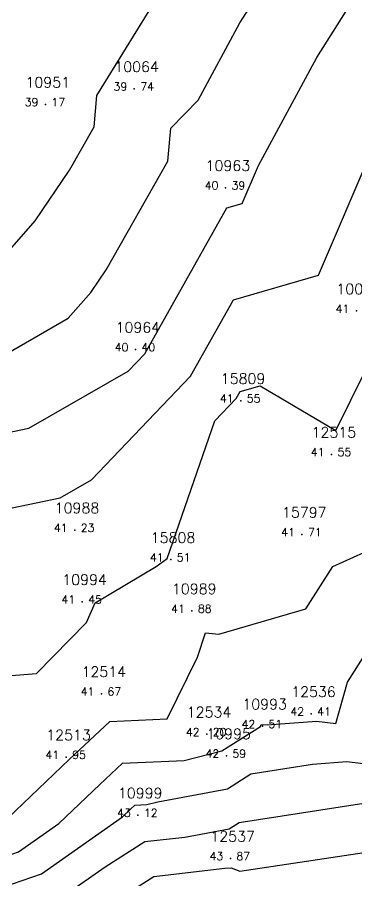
# Model space of a CAD drawing. Header units: millimetres. Extents: x 1412565 to 1412813, y 4931476 to 4931699.
# Drawn here: x 1412724.66 to 1412733.15, y 4931638.8 to 4931660.37 of the extents above; entities that cross this region are included whole.
import ezdxf
from ezdxf.enums import TextEntityAlignment as Align

# ---------------------------------------------------------------- set-up
doc = ezdxf.new("R2010")
doc.units = ezdxf.units.MM
for name, color, linetype in [('CIVIL', 50, 'Continuous'), ('CIVIL-DRAW', 80, 'Continuous'), ('CIVIL-NONAME', 130, 'Continuous'), ('CIVIL-TEXT', 240, 'Continuous'), ('CIVIL-Z', 50, 'Continuous'), ('Tcontours0', 7, 'Continuous'), ('Tcontours1', 7, 'Continuous'), ('Tcontours2', 7, 'Continuous')]:
    doc.layers.add(name, color=color, linetype=linetype)
doc.styles.add('CIVILCADMAIN', font='TXT.SHX')
doc.styles.get("Standard").update_dxf_attribs({"font": 'arial.ttf'})

# ---------------------------------------------------------------- blocks, each defined once
blk = doc.blocks.new('CIVIL-ZZ')
at = {"layer": 'CIVIL-DRAW'}
blk.add_point((0, 0), dxfattribs=at)
at = {"layer": 'CIVIL-NONAME'}
blk.add_attdef('NAME', text='', height=1.8, dxfattribs=at).set_placement((0, 2.1), align=Align.CENTER)
at = {"layer": 'CIVIL-TEXT', "flags": 8}
blk.add_attdef('TEXT', text='', height=2, dxfattribs=at).set_placement((0.2, -3.3), align=Align.CENTER)
at = {"layer": 'CIVIL-Z'}
blk.add_attdef('Z1', text='', height=1.6, dxfattribs=at).set_placement((-0.75, -0.225), align=Align.RIGHT)
blk.add_attdef('Z2', (0.75, -0.225), '', height=1.6, dxfattribs=at)

msp = doc.modelspace()

# ---------------------------------------------------------------- linework, layer by layer
at = {"layer": 'Tcontours0', "elevation": 40}
msp.add_lwpolyline([(1412724.171, 4931651.839), (1412725.938, 4931652.855), (1412726.505, 4931653.496), (1412726.888, 4931654.06), (1412728.431, 4931656.775), (1412728.502, 4931657.592), (1412729.186, 4931658.297), (1412730.231, 4931660.229), (1412730.619, 4931660.841), (1412731.294, 4931663.078), (1412732.259, 4931663.326), (1412734.275, 4931666.858), (1412736.25, 4931667.111), (1412737.806, 4931668.691), (1412739.719, 4931670.379), (1412740.385, 4931670.665), (1412739.732, 4931671.94), (1412739.367, 4931672.429), (1412740.512, 4931673.917), (1412742.835, 4931675.84)], dxfattribs=at)
at = {"layer": 'Tcontours1'}
for points, elevation in [([(1412722.771, 4931647.747), (1412725.739, 4931648.36), (1412726.521, 4931648.81), (1412728.992, 4931651.402), (1412730.07, 4931653.312), (1412732.189, 4931653.925), (1412733.533, 4931657.051), (1412734.451, 4931656.185), (1412736.167, 4931656.938), (1412735.977, 4931657.623), (1412736.511, 4931658.35), (1412737.619, 4931658.941), (1412739.139, 4931659.915), (1412739.87, 4931660.497)], 41), ([(1412724.432, 4931640.365), (1412725.966, 4931641.828), (1412726.977, 4931642.78), (1412728.408, 4931642.841), (1412729.169, 4931644.385), (1412729.365, 4931644.991), (1412729.705, 4931644.958), (1412731.875, 4931645.594), (1412732.549, 4931646.649), (1412733.322, 4931647.002)], 42), ([(1412723.813, 4931638.471), (1412725.268, 4931638.976), (1412727.297, 4931640.399), (1412727.496, 4931640.589), (1412727.605, 4931640.691), (1412727.904, 4931640.703), (1412728.18, 4931640.775), (1412729.922, 4931641.1), (1412730.502, 4931641.471), (1412732.043, 4931641.71), (1412732.901, 4931641.777), (1412734.943, 4931641.529)], 43), ([(1412726.523, 4931637.917), (1412728.075, 4931638.905), (1412729.854, 4931639.111), (1412730.009, 4931639.122), (1412730.226, 4931639.038), (1412733.837, 4931639.58)], 44)]:
    msp.add_lwpolyline(points, dxfattribs=dict(at, elevation=elevation))
at = {"layer": 'Tcontours2'}
for points, elevation in [([(1412723.835, 4931653.836), (1412725.112, 4931655.28), (1412725.974, 4931656.548), (1412726.587, 4931657.627), (1412726.655, 4931658.416), (1412728.31, 4931661.1), (1412728.344, 4931663.813), (1412729.25, 4931664.075), (1412729.671, 4931664.446), (1412730.087, 4931665.196), (1412730.343, 4931667.722), (1412730.818, 4931668.992), (1412733.466, 4931669.756), (1412734.22, 4931670.506), (1412737.588, 4931672.106), (1412737.171, 4931672.666), (1412741.041, 4931677.696)], 39.5), ([(1412722.876, 4931649.67), (1412724.955, 4931650.1), (1412727.437, 4931651.527), (1412727.849, 4931651.959), (1412729.906, 4931655.606), (1412730.288, 4931655.716), (1412730.694, 4931656.66), (1412732.153, 4931659.357), (1412732.928, 4931660.582), (1412733.041, 4931660.955), (1412736.169, 4931661.759), (1412736.804, 4931661.738), (1412737.305, 4931662.005), (1412737.534, 4931662.151), (1412737.53, 4931662.308), (1412740.556, 4931666.442), (1412740.87, 4931666.956), (1412741.437, 4931668.115), (1412742.238, 4931669.088), (1412743.739, 4931669.681), (1412744.517, 4931669.72), (1412744.904, 4931669.763), (1412746.121, 4931670.119), (1412747.286, 4931671.084)], 40.5), ([(1412723.364, 4931643.839), (1412725.143, 4931643.98), (1412726.399, 4931645.247), (1412726.609, 4931645.743), (1412728.132, 4931646.645), (1412728.414, 4931646.846), (1412729.602, 4931650.285), (1412730.136, 4931650.846), (1412730.234, 4931651.019), (1412730.732, 4931651.163), (1412732.623, 4931650.047), (1412733.749, 4931652.32)], 41.5), ([(1412725.837, 4931638.429), (1412726.859, 4931639.146), (1412727.851, 4931639.777), (1412728.85, 4931639.893), (1412729.961, 4931640.1), (1412730.208, 4931640.258), (1412733.322, 4931640.74), (1412733.657, 4931640.767), (1412734.453, 4931640.67), (1412735.542, 4931641.304), (1412737.038, 4931642.815), (1412737.093, 4931642.926), (1412737.106, 4931642.944), (1412738.136, 4931643.497), (1412738.237, 4931643.617), (1412739.374, 4931645.183), (1412740.562, 4931645.705), (1412741.032, 4931645.808), (1412741.89, 4931647.05), (1412744.564, 4931647.969), (1412744.822, 4931648.106), (1412745.13, 4931648.245), (1412745.914, 4931649.011), (1412747.093, 4931650.051)], 43.5), ([(1412723.978, 4931639.274), (1412724.698, 4931639.524), (1412725.703, 4931640.228), (1412726.731, 4931641.208), (1412727.291, 4931641.736), (1412728.839, 4931641.801), (1412729.777, 4931642.045), (1412730.745, 4931642.654), (1412730.762, 4931642.706), (1412730.912, 4931642.691), (1412732.146, 4931642.788), (1412732.624, 4931642.73), (1412732.914, 4931643.764), (1412733.875, 4931645.269)], 42.5)]:
    msp.add_lwpolyline(points, dxfattribs=dict(at, elevation=elevation))

# ---------------------------------------------------------------- block references
at = {"layer": 'CIVIL'}
ref = msp.add_blockref('CIVIL-ZZ', (1412727.59, 4931658.58, 39.74), dxfattribs=dict(at, xscale=0.2, yscale=0.2))
ref.add_attrib('Z2', '74', (1412727.74, 4931658.535), dxfattribs={"layer": 'CIVIL-Z', "height": 0.2, "style": 'CIVILCADMAIN'})
ref.add_attrib('Z1', '39', (1412727.07, 4931658.535), dxfattribs={"layer": 'CIVIL-Z', "height": 0.2, "style": 'CIVILCADMAIN'})
ref.add_attrib('NAME', '10064', (1412727.09, 4931659), dxfattribs={"layer": 'CIVIL-NONAME', "height": 0.26, "style": 'CIVILCADMAIN'})
ref = msp.add_blockref('CIVIL-ZZ', (1412725.37, 4931658.19, 39.17), dxfattribs=dict(at, xscale=0.2, yscale=0.2))
ref.add_attrib('Z2', '17', (1412725.52, 4931658.145), dxfattribs={"layer": 'CIVIL-Z', "height": 0.2, "style": 'CIVILCADMAIN'})
ref.add_attrib('Z1', '39', (1412724.85, 4931658.145), dxfattribs={"layer": 'CIVIL-Z', "height": 0.2, "style": 'CIVILCADMAIN'})
ref.add_attrib('NAME', '10951', (1412724.87, 4931658.61), dxfattribs={"layer": 'CIVIL-NONAME', "height": 0.26, "style": 'CIVILCADMAIN'})
ref = msp.add_blockref('CIVIL-ZZ', (1412729.87, 4931656.11, 40.39), dxfattribs=dict(at, xscale=0.2, yscale=0.2))
ref.add_attrib('Z2', '39', (1412730.02, 4931656.065), dxfattribs={"layer": 'CIVIL-Z', "height": 0.2, "style": 'CIVILCADMAIN'})
ref.add_attrib('Z1', '40', (1412729.35, 4931656.065), dxfattribs={"layer": 'CIVIL-Z', "height": 0.2, "style": 'CIVILCADMAIN'})
ref.add_attrib('NAME', '10963', (1412729.37, 4931656.53), dxfattribs={"layer": 'CIVIL-NONAME', "height": 0.26, "style": 'CIVILCADMAIN'})
ref = msp.add_blockref('CIVIL-ZZ', (1412733.14, 4931653.03, 41.25), dxfattribs=dict(at, xscale=0.2, yscale=0.2))
ref.add_attrib('Z2', '25', (1412733.29, 4931652.985), dxfattribs={"layer": 'CIVIL-Z', "height": 0.2, "style": 'CIVILCADMAIN'})
ref.add_attrib('Z1', '41', (1412732.62, 4931652.985), dxfattribs={"layer": 'CIVIL-Z', "height": 0.2, "style": 'CIVILCADMAIN'})
ref.add_attrib('NAME', '10065', (1412732.64, 4931653.45), dxfattribs={"layer": 'CIVIL-NONAME', "height": 0.26, "style": 'CIVILCADMAIN'})
ref = msp.add_blockref('CIVIL-ZZ', (1412727.62, 4931652.07, 40.4), dxfattribs=dict(at, xscale=0.2, yscale=0.2))
ref.add_attrib('Z2', '40', (1412727.77, 4931652.025), dxfattribs={"layer": 'CIVIL-Z', "height": 0.2, "style": 'CIVILCADMAIN'})
ref.add_attrib('Z1', '40', (1412727.1, 4931652.025), dxfattribs={"layer": 'CIVIL-Z', "height": 0.2, "style": 'CIVILCADMAIN'})
ref.add_attrib('NAME', '10964', (1412727.12, 4931652.49), dxfattribs={"layer": 'CIVIL-NONAME', "height": 0.26, "style": 'CIVILCADMAIN'})
ref = msp.add_blockref('CIVIL-ZZ', (1412730.25, 4931650.79, 41.55), dxfattribs=dict(at, xscale=0.2, yscale=0.2))
ref.add_attrib('Z2', '55', (1412730.4, 4931650.745), dxfattribs={"layer": 'CIVIL-Z', "height": 0.2, "style": 'CIVILCADMAIN'})
ref.add_attrib('Z1', '41', (1412729.73, 4931650.745), dxfattribs={"layer": 'CIVIL-Z', "height": 0.2, "style": 'CIVILCADMAIN'})
ref.add_attrib('NAME', '15809', (1412729.75, 4931651.21), dxfattribs={"layer": 'CIVIL-NONAME', "height": 0.26, "style": 'CIVILCADMAIN'})
ref = msp.add_blockref('CIVIL-ZZ', (1412732.52, 4931649.45, 41.55), dxfattribs=dict(at, xscale=0.2, yscale=0.2))
ref.add_attrib('Z2', '55', (1412732.67, 4931649.405), dxfattribs={"layer": 'CIVIL-Z', "height": 0.2, "style": 'CIVILCADMAIN'})
ref.add_attrib('Z1', '41', (1412732, 4931649.405), dxfattribs={"layer": 'CIVIL-Z', "height": 0.2, "style": 'CIVILCADMAIN'})
ref.add_attrib('NAME', '12515', (1412732.02, 4931649.87), dxfattribs={"layer": 'CIVIL-NONAME', "height": 0.26, "style": 'CIVILCADMAIN'})
ref = msp.add_blockref('CIVIL-ZZ', (1412726.1, 4931647.56, 41.23), dxfattribs=dict(at, xscale=0.2, yscale=0.2))
ref.add_attrib('Z2', '23', (1412726.25, 4931647.515), dxfattribs={"layer": 'CIVIL-Z', "height": 0.2, "style": 'CIVILCADMAIN'})
ref.add_attrib('Z1', '41', (1412725.58, 4931647.515), dxfattribs={"layer": 'CIVIL-Z', "height": 0.2, "style": 'CIVILCADMAIN'})
ref.add_attrib('NAME', '10988', (1412725.6, 4931647.98), dxfattribs={"layer": 'CIVIL-NONAME', "height": 0.26, "style": 'CIVILCADMAIN'})
ref = msp.add_blockref('CIVIL-ZZ', (1412731.78, 4931647.45, 41.71), dxfattribs=dict(at, xscale=0.2, yscale=0.2))
ref.add_attrib('Z2', '71', (1412731.93, 4931647.405), dxfattribs={"layer": 'CIVIL-Z', "height": 0.2, "style": 'CIVILCADMAIN'})
ref.add_attrib('Z1', '41', (1412731.26, 4931647.405), dxfattribs={"layer": 'CIVIL-Z', "height": 0.2, "style": 'CIVILCADMAIN'})
ref.add_attrib('NAME', '15797', (1412731.28, 4931647.87), dxfattribs={"layer": 'CIVIL-NONAME', "height": 0.26, "style": 'CIVILCADMAIN'})
ref = msp.add_blockref('CIVIL-ZZ', (1412728.5, 4931646.82, 41.51), dxfattribs=dict(at, xscale=0.2, yscale=0.2))
ref.add_attrib('Z2', '51', (1412728.65, 4931646.775), dxfattribs={"layer": 'CIVIL-Z', "height": 0.2, "style": 'CIVILCADMAIN'})
ref.add_attrib('Z1', '41', (1412727.98, 4931646.775), dxfattribs={"layer": 'CIVIL-Z', "height": 0.2, "style": 'CIVILCADMAIN'})
ref.add_attrib('NAME', '15808', (1412728, 4931647.24), dxfattribs={"layer": 'CIVIL-NONAME', "height": 0.26, "style": 'CIVILCADMAIN'})
ref = msp.add_blockref('CIVIL-ZZ', (1412726.29, 4931645.77, 41.45), dxfattribs=dict(at, xscale=0.2, yscale=0.2))
ref.add_attrib('Z2', '45', (1412726.44, 4931645.725), dxfattribs={"layer": 'CIVIL-Z', "height": 0.2, "style": 'CIVILCADMAIN'})
ref.add_attrib('Z1', '41', (1412725.77, 4931645.725), dxfattribs={"layer": 'CIVIL-Z', "height": 0.2, "style": 'CIVILCADMAIN'})
ref.add_attrib('NAME', '10994', (1412725.79, 4931646.19), dxfattribs={"layer": 'CIVIL-NONAME', "height": 0.26, "style": 'CIVILCADMAIN'})
ref = msp.add_blockref('CIVIL-ZZ', (1412729.03, 4931645.54, 41.88), dxfattribs=dict(at, xscale=0.2, yscale=0.2))
ref.add_attrib('Z2', '88', (1412729.18, 4931645.495), dxfattribs={"layer": 'CIVIL-Z', "height": 0.2, "style": 'CIVILCADMAIN'})
ref.add_attrib('Z1', '41', (1412728.51, 4931645.495), dxfattribs={"layer": 'CIVIL-Z', "height": 0.2, "style": 'CIVILCADMAIN'})
ref.add_attrib('NAME', '10989', (1412728.53, 4931645.96), dxfattribs={"layer": 'CIVIL-NONAME', "height": 0.26, "style": 'CIVILCADMAIN'})
ref = msp.add_blockref('CIVIL-ZZ', (1412726.77, 4931643.47, 41.67), dxfattribs=dict(at, xscale=0.2, yscale=0.2))
ref.add_attrib('Z2', '67', (1412726.92, 4931643.425), dxfattribs={"layer": 'CIVIL-Z', "height": 0.2, "style": 'CIVILCADMAIN'})
ref.add_attrib('Z1', '41', (1412726.25, 4931643.425), dxfattribs={"layer": 'CIVIL-Z', "height": 0.2, "style": 'CIVILCADMAIN'})
ref.add_attrib('NAME', '12514', (1412726.27, 4931643.89), dxfattribs={"layer": 'CIVIL-NONAME', "height": 0.26, "style": 'CIVILCADMAIN'})
ref = msp.add_blockref('CIVIL-ZZ', (1412732.01, 4931642.97, 42.41), dxfattribs=dict(at, xscale=0.2, yscale=0.2))
ref.add_attrib('Z2', '41', (1412732.16, 4931642.925), dxfattribs={"layer": 'CIVIL-Z', "height": 0.2, "style": 'CIVILCADMAIN'})
ref.add_attrib('Z1', '42', (1412731.49, 4931642.925), dxfattribs={"layer": 'CIVIL-Z', "height": 0.2, "style": 'CIVILCADMAIN'})
ref.add_attrib('NAME', '12536', (1412731.51, 4931643.39), dxfattribs={"layer": 'CIVIL-NONAME', "height": 0.26, "style": 'CIVILCADMAIN'})
ref = msp.add_blockref('CIVIL-ZZ', (1412730.79, 4931642.66, 42.51), dxfattribs=dict(at, xscale=0.2, yscale=0.2))
ref.add_attrib('Z2', '51', (1412730.94, 4931642.615), dxfattribs={"layer": 'CIVIL-Z', "height": 0.2, "style": 'CIVILCADMAIN'})
ref.add_attrib('Z1', '42', (1412730.27, 4931642.615), dxfattribs={"layer": 'CIVIL-Z', "height": 0.2, "style": 'CIVILCADMAIN'})
ref.add_attrib('NAME', '10993', (1412730.29, 4931643.08), dxfattribs={"layer": 'CIVIL-NONAME', "height": 0.26, "style": 'CIVILCADMAIN'})
ref = msp.add_blockref('CIVIL-ZZ', (1412729.4, 4931642.46, 42.2), dxfattribs=dict(at, xscale=0.2, yscale=0.2))
ref.add_attrib('Z2', '20', (1412729.55, 4931642.415), dxfattribs={"layer": 'CIVIL-Z', "height": 0.2, "style": 'CIVILCADMAIN'})
ref.add_attrib('Z1', '42', (1412728.88, 4931642.415), dxfattribs={"layer": 'CIVIL-Z', "height": 0.2, "style": 'CIVILCADMAIN'})
ref.add_attrib('NAME', '12534', (1412728.9, 4931642.88), dxfattribs={"layer": 'CIVIL-NONAME', "height": 0.26, "style": 'CIVILCADMAIN'})
ref = msp.add_blockref('CIVIL-ZZ', (1412725.89, 4931641.89, 41.95), dxfattribs=dict(at, xscale=0.2, yscale=0.2))
ref.add_attrib('Z2', '95', (1412726.04, 4931641.845), dxfattribs={"layer": 'CIVIL-Z', "height": 0.2, "style": 'CIVILCADMAIN'})
ref.add_attrib('Z1', '41', (1412725.37, 4931641.845), dxfattribs={"layer": 'CIVIL-Z', "height": 0.2, "style": 'CIVILCADMAIN'})
ref.add_attrib('NAME', '12513', (1412725.39, 4931642.31), dxfattribs={"layer": 'CIVIL-NONAME', "height": 0.26, "style": 'CIVILCADMAIN'})
ref = msp.add_blockref('CIVIL-ZZ', (1412729.89, 4931641.92, 42.59), dxfattribs=dict(at, xscale=0.2, yscale=0.2))
ref.add_attrib('Z2', '59', (1412730.04, 4931641.875), dxfattribs={"layer": 'CIVIL-Z', "height": 0.2, "style": 'CIVILCADMAIN'})
ref.add_attrib('Z1', '42', (1412729.37, 4931641.875), dxfattribs={"layer": 'CIVIL-Z', "height": 0.2, "style": 'CIVILCADMAIN'})
ref.add_attrib('NAME', '10995', (1412729.39, 4931642.34), dxfattribs={"layer": 'CIVIL-NONAME', "height": 0.26, "style": 'CIVILCADMAIN'})
ref = msp.add_blockref('CIVIL-ZZ', (1412727.68, 4931640.44, 43.12), dxfattribs=dict(at, xscale=0.2, yscale=0.2))
ref.add_attrib('Z2', '12', (1412727.83, 4931640.395), dxfattribs={"layer": 'CIVIL-Z', "height": 0.2, "style": 'CIVILCADMAIN'})
ref.add_attrib('Z1', '43', (1412727.16, 4931640.395), dxfattribs={"layer": 'CIVIL-Z', "height": 0.2, "style": 'CIVILCADMAIN'})
ref.add_attrib('NAME', '10999', (1412727.18, 4931640.86), dxfattribs={"layer": 'CIVIL-NONAME', "height": 0.26, "style": 'CIVILCADMAIN'})
ref = msp.add_blockref('CIVIL-ZZ', (1412729.99, 4931639.36, 43.87), dxfattribs=dict(at, xscale=0.2, yscale=0.2))
ref.add_attrib('Z2', '87', (1412730.14, 4931639.315), dxfattribs={"layer": 'CIVIL-Z', "height": 0.2, "style": 'CIVILCADMAIN'})
ref.add_attrib('Z1', '43', (1412729.47, 4931639.315), dxfattribs={"layer": 'CIVIL-Z', "height": 0.2, "style": 'CIVILCADMAIN'})
ref.add_attrib('NAME', '12537', (1412729.49, 4931639.78), dxfattribs={"layer": 'CIVIL-NONAME', "height": 0.26, "style": 'CIVILCADMAIN'})

doc.saveas('drawing.dxf')
